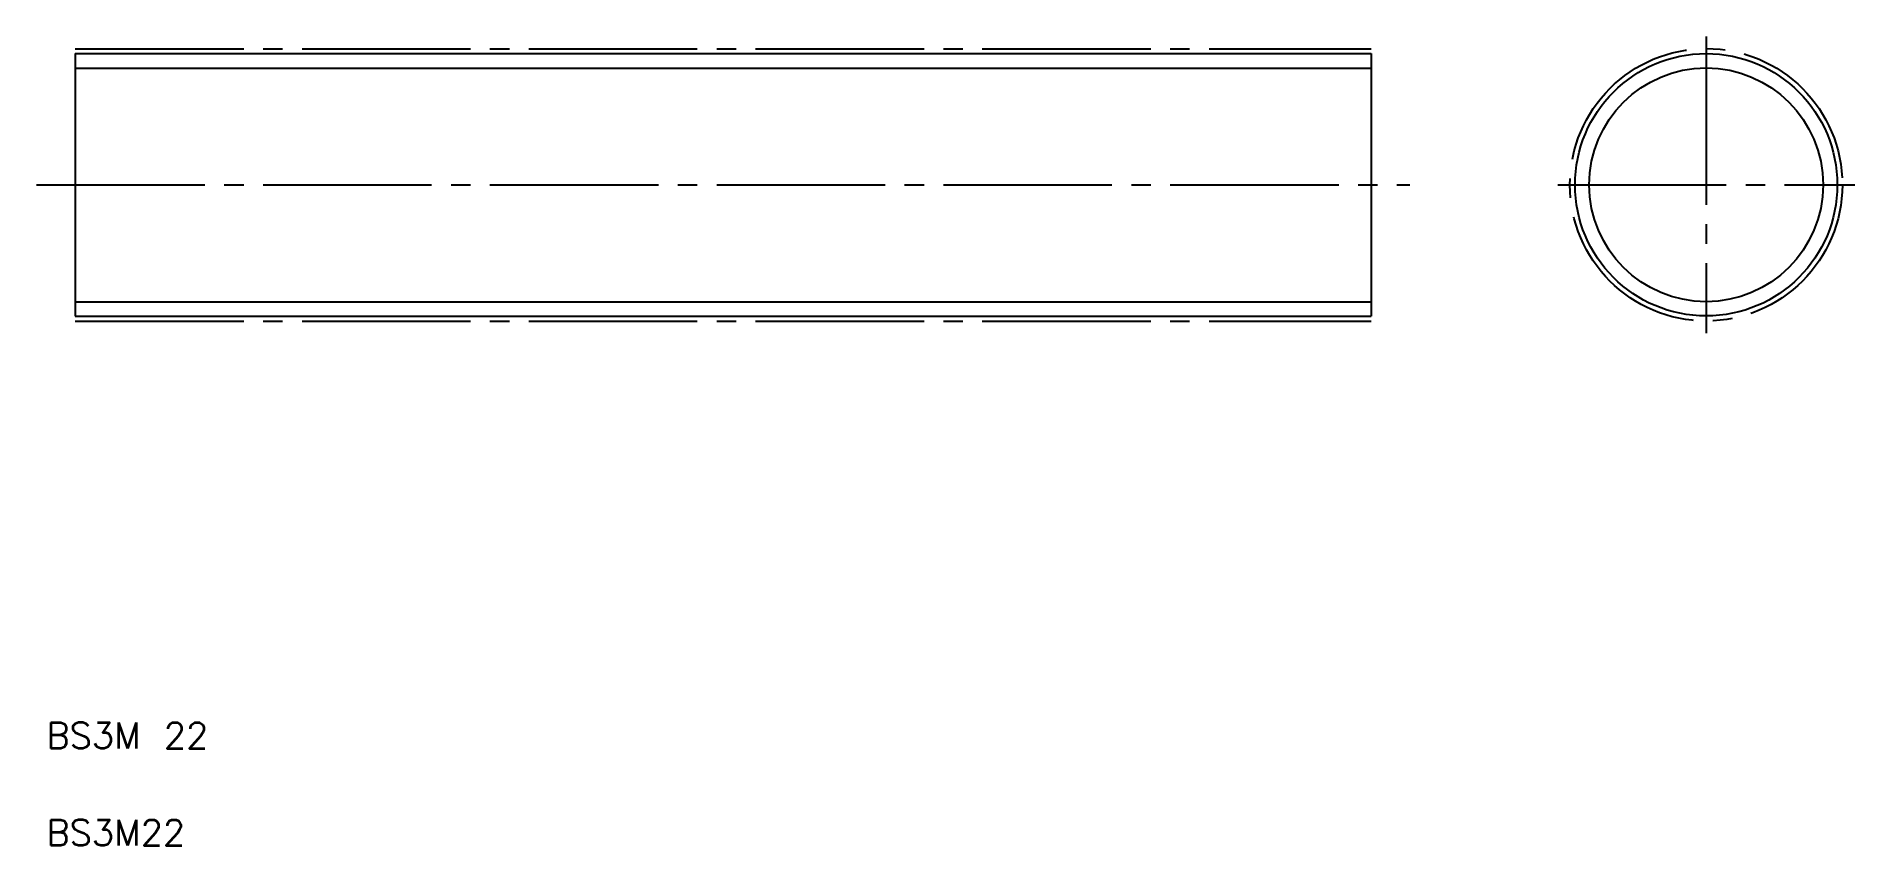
# Model space of a CAD drawing. Extents: x 4 to 145, y 5 to 67.
import ezdxf

# ---------------------------------------------------------------- set-up
doc = ezdxf.new("R2010")
doc.units = 0
doc.linetypes.add('CENTER', pattern=[17.5, 13, -1.5, 1.5, -1.5])
doc.layers.get('0').update_dxf_attribs({"linetype": 'CONTINUOUS'})
doc.layers.add('CENTER', color=1, linetype='CENTER')
doc.styles.get("Standard").update_dxf_attribs({"font": 'txt', "bigfont": 'BIGFONT'})

msp = doc.modelspace()

# ---------------------------------------------------------------- linework, layer by layer
at = {"color": 7, "linetype": 'CONTINUOUS'}
for p, q in [((7.23, 66.11), (107.23, 66.11)), ((7.23, 66.11), (7.23, 45.86)), ((107.23, 66.11), (107.23, 45.86)), ((7.23, 61.05), (7.23, 61.05)), ((7.23, 55.99), (7.23, 55.99)), ((7.23, 45.86), (107.23, 45.86))]:
    msp.add_line(p, q, dxfattribs=at)
at = {"color": 3, "linetype": 'CONTINUOUS'}
for p, q in [((7.23, 65), (107.23, 65)), ((7.23, 46.97), (107.23, 46.97))]:
    msp.add_line(p, q, dxfattribs=at)
at = {"color": 7, "linetype": 'CONTINUOUS'}
msp.add_circle((133.09, 55.99), 10.12, dxfattribs=at)
at = {"color": 3, "linetype": 'CONTINUOUS'}
msp.add_circle((133.09, 55.99), 9.02, dxfattribs=at)
at = {"layer": 'CENTER', "color": 1, "linetype": 'CENTER'}
for p, q in [((133.09, 67.44), (133.09, 44.53)), ((7.23, 66.49), (107.23, 66.49)), ((4.23, 55.99), (110.23, 55.99)), ((121.64, 55.99), (144.55, 55.99)), ((7.23, 45.48), (107.23, 45.48))]:
    msp.add_line(p, q, dxfattribs=at)
msp.add_circle((133.09, 55.99), 10.51, dxfattribs=at)

# ---------------------------------------------------------------- texts
at = {"color": 7, "linetype": 'CONTINUOUS'}
for s, p in [('BS3M 22', (5, 12.5)), ('BS3M22', (5, 5))]:
    msp.add_text(s, height=2, dxfattribs=at).set_placement(p)

doc.saveas('drawing.dxf')
